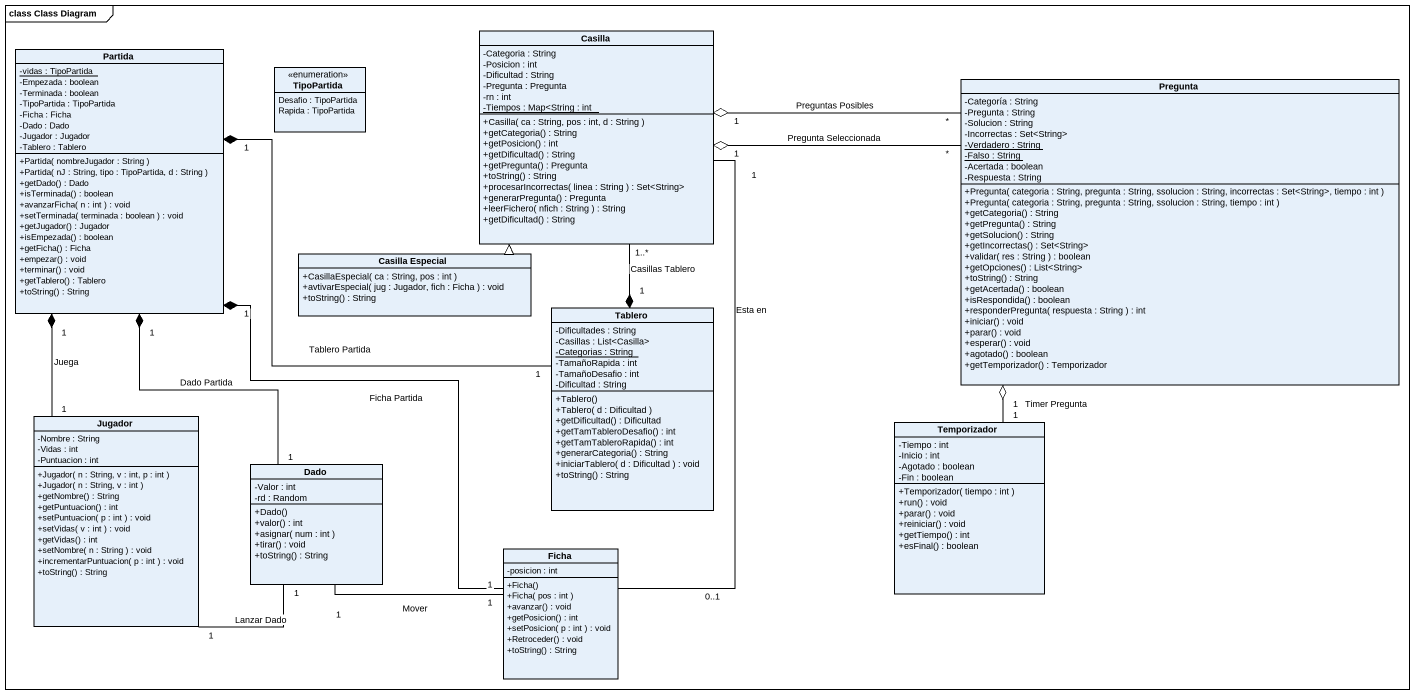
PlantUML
@startuml
mainframe class Class Diagram
hide circle
hide empty members
skinparam classAttributeIconSize 0
class Casilla {
  -Categoria : String
  -Posicion : int
  -Dificultad : String
  -Pregunta : Pregunta
  -rn : int
  {static} -Tiempos : Map<String : int
  +Casilla( ca : String, pos : int, d : String )
  +getCategoria() : String
  +getPosicion() : int
  +getDificultad() : String
  +getPregunta() : Pregunta
  +toString() : String
  +procesarIncorrectas( linea : String ) : Set<String>
  +generarPregunta() : Pregunta
  +leerFichero( nfich : String ) : String
  +getDificultad() : String
}
class Partida {
  {static} -vidas : TipoPartida
  -Empezada : boolean
  -Terminada : boolean
  -TipoPartida : TipoPartida
  -Ficha : Ficha
  -Dado : Dado
  -Jugador : Jugador
  -Tablero : Tablero
  +Partida( nombreJugador : String )
  +Partida( nJ : String, tipo : TipoPartida, d : String )
  +getDado() : Dado
  +isTerminada() : boolean
  +avanzarFicha( n : int ) : void
  +setTerminada( terminada : boolean ) : void
  +getJugador() : Jugador
  +isEmpezada() : boolean
  +getFicha() : Ficha
  +empezar() : void
  +terminar() : void
  +getTablero() : Tablero
  +toString() : String
}
enum TipoPartida {
  Desafio : TipoPartida
  Rapida : TipoPartida
}
class Pregunta {
  -Categoría : String
  -Pregunta : String
  -Solucion : String
  -Incorrectas : Set<String>
  {static} -Verdadero : String
  {static} -Falso : String
  -Acertada : boolean
  -Respuesta : String
  +Pregunta( categoria : String, pregunta : String, ssolucion : String, incorrectas : Set<String>, tiempo : int )
  +Pregunta( categoria : String, pregunta : String, ssolucion : String, tiempo : int )
  +getCategoria() : String
  +getPregunta() : String
  +getSolucion() : String
  +getIncorrectas() : Set<String>
  +validar( res : String ) : boolean
  +getOpciones() : List<String>
  +toString() : String
  +getAcertada() : boolean
  +isRespondida() : boolean
  +responderPregunta( respuesta : String ) : int
  +iniciar() : void
  +parar() : void
  +esperar() : void
  +agotado() : boolean
  +getTemporizador() : Temporizador
}
class "Casilla Especial" as Casilla_Especial {
  +CasillaEspecial( ca : String, pos : int )
  +avtivarEspecial( jug : Jugador, fich : Ficha ) : void
  +toString() : String
}
class Tablero {
  -Dificultades : String
  -Casillas : List<Casilla>
  {static} -Categorias : String
  -TamañoRapida : int
  -TamañoDesafio : int
  -Dificultad : String
  +Tablero()
  +Tablero( d : Dificultad )
  +getDificultad() : Dificultad
  +getTamTableroDesafio() : int
  +getTamTableroRapida() : int
  +generarCategoria() : String
  +iniciarTablero( d : Dificultad ) : void
  +toString() : String
}
class Jugador {
  -Nombre : String
  -Vidas : int
  -Puntuacion : int
  +Jugador( n : String, v : int, p : int )
  +Jugador( n : String, v : int )
  +getNombre() : String
  +getPuntuacion() : int
  +setPuntuacion( p : int ) : void
  +setVidas( v : int ) : void
  +getVidas() : int
  +setNombre( n : String ) : void
  +incrementarPuntuacion( p : int ) : void
  +toString() : String
}
class Temporizador {
  -Tiempo : int
  -Inicio : int
  -Agotado : boolean
  -Fin : boolean
  +Temporizador( tiempo : int )
  +run() : void
  +parar() : void
  +reiniciar() : void
  +getTiempo() : int
  +esFinal() : boolean
}
class Dado {
  -Valor : int
  -rd : Random
  +Dado()
  +valor() : int
  +asignar( num : int )
  +tirar() : void
  +toString() : String
}
class Ficha {
  -posicion : int
  +Ficha()
  +Ficha( pos : int )
  +avanzar() : void
  +getPosicion() : int
  +setPosicion( p : int ) : void
  +Retroceder() : void
  +toString() : String
}
Casilla "1" o-right- "*" Pregunta : Pregunta Seleccionada
Casilla "1" o-right- "*" Pregunta : Preguntas Posibles
Partida "1" *-right- "1" Tablero : Tablero Partida
Partida "1" *-- "1" Jugador : Juega
Partida "1" *-- "1" Dado : Dado Partida
Partida "1" *-- "1" Ficha : Ficha Partida
Pregunta "1" o-- "1" Temporizador : Timer Pregunta
Casilla_Especial -up-|> Casilla
Tablero "1" *-up- "1..*" Casilla : Casillas Tablero
Jugador "1" -right- "1" Dado : Lanzar Dado
Dado "1" -right- "1" Ficha : Mover
Ficha "0..1" -up- "1" Casilla : Esta en
@enduml
